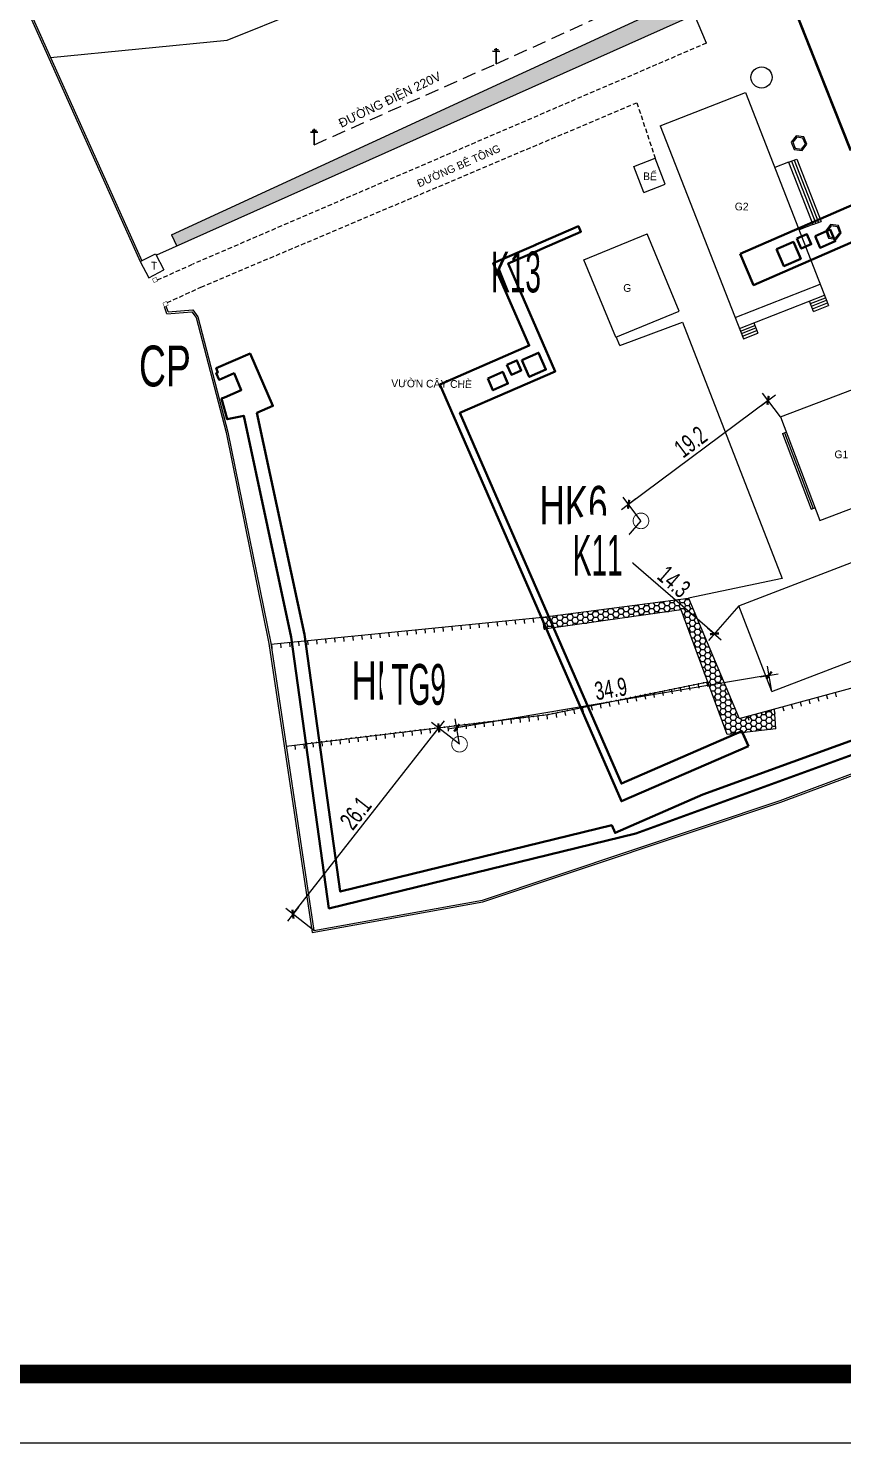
# Model space of a CAD drawing. Header units: inches. Extents: x 496359 to 501064, y 2374078 to 2377203.
# Drawn here: x 496527.9 to 496617.7, y 2376075 to 2376231.1 of the extents above; entities that cross this region are included whole.
import ezdxf
from ezdxf.enums import TextEntityAlignment as Align

# ---------------------------------------------------------------- set-up
doc = ezdxf.new("R2010")
doc.units = ezdxf.units.IN
doc.header["$MEASUREMENT"] = 0
doc.linetypes.add('DASHED', pattern=[0.75, 0.5, -0.25])
for name, color, linetype in [('cd', 7, 'Continuous'), ('chu', 6, 'Continuous'), ('MANH', 147, 'Continuous'), ('NOI', 2, 'Continuous'), ('tl', 8, 'Continuous')]:
    doc.layers.add(name, color=color, linetype=linetype)
for name, color, linetype, lineweight in [('EG Text2', 7, 'Continuous', 18), ('ISO', 252, 'Continuous', 20), ('khung ten QH', 7, 'Continuous', 20), ('Khungbo', 32, 'Continuous', 25), ('LC Dim', 8, 'Continuous', 18), ('LC Net dam 1', 30, 'Continuous', 30), ('LC Net manh', 239, 'Continuous', 5)]:
    doc.layers.add(name, color=color, linetype=linetype, lineweight=lineweight)
doc.styles.add('dien giai', font='', dxfattribs={"width": 0.8})
doc.styles.add('EG Hai', font='')
doc.styles.add('style1', font='')
doc.styles.get('dien giai').set_extended_font_data('.VnArial NarrowH')
doc.styles.get('EG Hai').set_extended_font_data('.VnArial NarrowH')
doc.styles.get('style1').set_extended_font_data('.VnAvantH')
doc.dimstyles.new('DIM300', dxfattribs={"dimscale": 0.5, "dimtxt": 2, "dimasz": 0.006999999999999999, "dimexe": 1, "dimexo": 0, "dimgap": 0.4, "dimtad": 1, "dimtoh": 1, "dimdec": 1, "dimzin": 1, "dimdsep": 46, "dimtxsty": 'dien giai', "dimblk": 'rowdim', "dimcen": 2.5, "dimclrd": 256, "dimclre": 256, "dimclrt": 2, "dimazin": 0, "dimtfac": 1, "dimtdec": 1, "dimtix": 1, "dimtmove": 2, "dimatfit": 0, "dimldrblk": 'dot leader', "dimfxl": 2, "dimtolj": 1, "dimtzin": 0, "dimlwd": -1, "dimlwe": -1, "dimarcsym": 1})

# ---------------------------------------------------------------- blocks, each defined once
blk = doc.blocks.new('cdien')
at = {"layer": 'cd', "extrusion": (-0.0005186573852502598, 0.0007689855314360053, 0.999999569827792)}
for p, q in [((-0.459985754583613, 3.144412337993913, -0.002933418654703424), (0.4886843127005704, 3.1446703799744, -0.002441582137115539)), ((0, 0), (-0.001049704209435731, 3.504816721539669, -0.002972533856058668)), ((-0.7965127634761302, 2.784041248790004, -0.002830840675530411), (0.764202508418748, 2.784465769470103, -0.00202169027567578))]:
    blk.add_line(p, q, dxfattribs=at)
blk = doc.blocks.new('1')
at = {"layer": 'tl', "color": 250, "lineweight": 0}
blk.add_line((0, -0.5), (0, 0), dxfattribs=at)
blk = doc.blocks.new('Nền HT mới')
at = {"layer": 'MANH', "lineweight": 0}
h = blk.add_hatch(dxfattribs=at)
h.set_pattern_fill('HONEY', color=8, scale=3, style=0)
h.set_pattern_definition([(0, (-183.2688834090322, -73.77102629426736), (0.5625, 0.324759525), [0.375, -0.75]), (120, (-183.2688834090322, -73.77102629426736), (-0.5624999987709673, 0.3247595271287468), [0.3749999999999998, -0.7499999999999996]), (59.99999999999999, (-183.2688834090322, -73.77102629426736), (1.229032625671422e-09, 0.6495190521287468), [-0.75, 0.375])])
h.paths.add_polyline_path([(-126.8014791085689, -45.41615871997419), (-135.978383206525, -23.30960250139105), (-144.6687170735049, -6.078051250948192), (-146.0620194940084, -5.85821412043515), (-137.3655951983483, -23.55188105027992), (-128.1698414601806, -44.58520711218807), (-128.1757084494993, -46.84231667505446), (-183.8325359660621, -72.510612505077), (-183.2688834090322, -73.77102629426736), (-126.1623317418807, -48.23317980026695)])
h = blk.add_hatch(dxfattribs=at)
h.set_pattern_fill('HONEY', color=8, scale=3, style=0)
h.set_pattern_definition([(0, (-122.5355175390678, -127.635057509), (0.5625, 0.324759525), [0.375, -0.75]), (120, (-122.5355175390678, -127.635057509), (-0.5624999987709673, 0.3247595271287468), [0.3749999999999998, -0.7499999999999996]), (59.99999999999999, (-122.5355175390678, -127.635057509), (1.229032625671422e-09, 0.6495190521287468), [-0.75, 0.375])])
h.paths.add_polyline_path([(-126.7996228174261, -112.603293866905), (-142.6302722208156, -114.6640018737489), (-142.8762160865545, -114.6885002884628), (-142.7436192438427, -116.019663133713), (-127.6363734847937, -113.9076992194714), (-122.5355175391842, -127.635057509), (-117.1743738128525, -127.0325726983683), (-117.34463536151, -124.8329575029748), (-121.2301135669068, -125.8916099272283)])
at = {"layer": 'MANH', "color": 1, "linetype": 'DASHED', "lineweight": 0, "ltscale": 3, "elevation": -28.37660884582989}
blk.add_lwpolyline([(-168.1140522845044, -62.56482511764261), (-148.041446332466, -53.6538078752892), (-128.1698414602388, -44.58520711218807), (-95.89018896611651, -30.64681443065274), (-58.74318896611931, -13.92981443047393), (-28.81618896609416, -1.114814430529805), (3.666811033913291, 13.63718556933236), (31.20181103388768, 25.31418556947392), (62.44381103391515, 39.10918556939941), (92.05397378362704, 52.59126531560105), (119.8372661278163, 64.47791280405727)], dxfattribs=at)
at = {"layer": 'MANH', "lineweight": 0, "elevation": -28.37660884582989}
for points in [[(-197.1686222703966, -52.95811667904127), (-177.6971660765657, -51.018320926054), (-169.660283235421, -47.79484218457583), (-163.600536454639, -35.45231807656455), (-160.1720769946069, -21.95807521702591), (-156.1188156967355, -7.732749566956045), (-153.4626691538097, 1.801060298403172), (-150.8018569074293, 2.473085735869972)], [(-144.6687170734467, -6.078051251413854), (-135.9783832085041, -23.30960249673444), (-126.8014791088599, -45.41615872043985), (-126.1623317418807, -48.23317980026695), (-185.5049444736751, -74.77098483737427)], [(-183.8325359658875, -72.510612505077), (-128.1757084496157, -46.84231667505446), (-128.1698414602388, -44.58520711218807), (-137.3655951973587, -23.55188105074558), (-146.062019494183, -5.85821412043515)], [(-124.8331668003766, -51.35643412178251), (-126.1623317418807, -48.23317980026695)], [(-129.9283686877998, -60.48801764944437), (-120.533871719842, -56.8194713821249)], [(-120.533871719842, -56.8194713821249), (-111.3605544459379, -80.31071151938158)], [(-129.9283686877998, -60.48801764944437), (-120.7550514138957, -83.97925778670106)], [(-132.8518389320188, -64.96299493783954), (-130.4949941569312, -64.04930587397757)], [(-131.7433177030716, -67.82240583613384), (-132.8518389320188, -64.96299493783954)], [(-129.386472927984, -66.90871677227187), (-130.4949941569312, -64.04930587397757)], [(-115.7837867938752, -64.49488428426775), (-117.3047026672821, -65.0888011558527)], [(-115.7837867938169, -64.49488428426775), (-113.0962551540533, -71.37717661546412)], [(-115.7801835295932, -64.50411160575095), (-114.8631444259618, -64.14600830437485)], [(-115.4593024848682, -64.37880772171411), (-112.7717708451046, -71.26110005291048)], [(-115.1612234553859, -64.26240801304448), (-112.4736918156223, -71.14470034424085)], [(-114.8631444259618, -64.14600830437485), (-112.1756127861981, -71.02830063557121)], [(-131.7433177030716, -67.82240583613384), (-129.3864729279258, -66.90871677227187)], [(-113.0962551540533, -71.37717661546412), (-114.6171710275185, -71.97109348704907)], [(-113.0962551540533, -71.37717661546412), (-112.1682374074544, -71.02830063557121)], [(-183.8325359658875, -72.510612505077), (-183.2688834090322, -73.77102629426736)], [(-138.3479597652868, -75.25854624859858), (-131.3631269864809, -72.38995756214354)], [(-127.8531435170398, -80.93654624052215), (-131.3631269864809, -72.38995756214354)], [(-187.28301902371, -75.47140723006669), (-185.6002635803843, -74.58917476801071)], [(-185.6002635803261, -74.58917476801071), (-184.6728118096898, -76.35818076372016)], [(-187.2830190237682, -75.47140723006669), (-186.355567253132, -77.24041322577614)], [(-186.3555672530738, -77.24041322577614), (-184.6728118097481, -76.35818076372016)], [(-134.8379762958457, -83.80513492697719), (-138.3479597652868, -75.25854624859858)], [(-121.6749494311471, -81.62163036880884), (-112.2804524631892, -77.95308410148937)], [(-121.1983139662143, -82.84414093108717), (-111.8038169982565, -79.1755946637677)], [(-113.3587961464609, -80.1048754668409), (-111.6946922712914, -79.45504375366363)], [(-134.8379762958457, -83.80513492697719), (-127.8531435170398, -80.93654624052215)], [(-113.0246583210492, -80.96054323255885), (-113.4679208733678, -79.82542637694496)], [(-113.249671419554, -80.38432455673683), (-111.5855675443263, -79.73449284355956)], [(-113.1405466925889, -80.66377364663276), (-111.4764428173612, -80.0139419334555)], [(-113.0246583210492, -80.96054323255885), (-111.3605544459379, -80.31071151938158)], [(-134.389843879263, -84.73594228509683), (-127.4753107681709, -82.15816245373207), (-116.4818190520118, -110.4170709942082), (-126.7996228177171, -112.6032938673707)], [(-121.0891892392492, -83.1235900209831), (-119.5003865288991, -82.50316337408367)], [(-119.609511255806, -82.22371428418774), (-119.1662487034873, -83.35883113980162)], [(-134.389843879263, -84.73594228509683), (-134.7816207195237, -83.7819903544696)], [(-120.9800645122841, -83.40303911087904), (-119.3912618019922, -82.7826124639796)], [(-120.870939785319, -83.68248820077497), (-119.2821370750271, -83.06206155387554)], [(-120.7550514138957, -83.97925778670106), (-119.1662487034873, -83.35883113980162)], [(-116.6720962462086, -92.59781628899145), (-107.6695459035645, -89.18403593176845)], [(-116.6720962462086, -92.59781628899145), (-112.3350161865774, -104.0352192526298)], [(-116.4402428795538, -94.4468166735569), (-116.0299501139625, -94.2912330520885)], [(-116.4402428794956, -94.4468166735569), (-113.2755372940401, -102.7925268160725)], [(-116.2350964967582, -94.36902486258987), (-113.0703909112444, -102.7147350051055)], [(-112.3350161865774, -104.0352192526298), (-103.3324658439915, -100.6214388954068)], [(-113.2755372940401, -102.7925268160725), (-112.8652445284488, -102.6369431946041)], [(-121.2637577800151, -113.4311605748335), (-101.1986145630317, -105.7291467679279)], [(-142.8762160867291, -114.6885002889285), (-142.6302722204664, -114.6640018737489), (-126.7996228177171, -112.6032938673707)], [(-126.7996228177171, -112.6032938673707), (-121.2301135670814, -125.8916099272283)], [(-117.6238981680899, -122.9136551837983), (-121.2637577800151, -113.4311605748335)], [(-172.8846538167518, -117.6776342774356), (-142.9353361117492, -114.6943892217787)], [(-117.6238981680899, -122.9136551837983), (-97.5587549511065, -115.2116413768927)], [(-121.2301135670814, -125.8916099272283), (-93.21419857674755, -118.2582853399763), (-89.59746438642742, -124.7920746543059)], [(-171.2019248346287, -128.9177178438367), (-142.3141891618679, -125.4499264285514), (-124.6908331861441, -121.8346996023865)], [(-117.1743738129107, -127.032572698834), (-117.3446353615682, -124.8329575029748)]]:
    blk.add_lwpolyline(points, dxfattribs=at)
for points in [[(-109.02987678919, -63.16351038223002), (-98.88674221216479, -59.15190435020122), (-107.4561889661081, -37.27081443048883), (-117.5641488403153, -41.6276030047411)], [(-108.9456510954724, -62.96889369800556), (-99.08093041838856, -59.06740026227999), (-107.5392849677546, -37.4699714221606), (-117.3710535697128, -41.70771451206747)], [(-114.0779043882458, -61.71207568706814), (-114.9376833040687, -61.59032103750724), (-115.4730153812516, -62.27403409598264), (-115.1485685426114, -63.07950180308762), (-114.2887896269049, -63.2012564517172), (-113.753457549722, -62.51754339370746)], [(-114.1846833162081, -61.84845112642142), (-114.8729681728828, -61.75098202150184), (-115.3015213220451, -62.29831964062396), (-115.0417896147073, -62.94312636326868), (-114.353504758149, -63.0405954677226), (-113.9249516088703, -62.49325784906614)], [(-110.2832906563954, -71.49691068060565), (-111.1430695722183, -71.37515603104475), (-111.6784016494012, -72.05886908952016), (-111.353954810761, -72.86433679662514), (-110.4941758950545, -72.98609144525471), (-109.9588438178716, -72.30237838724497)], [(-110.3900695843577, -71.63328611995894), (-111.0783544410324, -71.53581701503936), (-111.5069075901947, -72.08315463416147), (-111.2471758828569, -72.72796135680619), (-110.5588910262986, -72.82543046126011), (-110.1303378770199, -72.27809284260366)]]:
    blk.add_lwpolyline(points, close=True, dxfattribs=at)
at = {"layer": 'MANH', "color": 4, "lineweight": 0, "elevation": -28.37660884582989}
for points in [[(-203.0619379446098, -40.49283241625744), (-201.1524527782412, -44.73876078991088), (-200.2750157572982, -46.50093587633091), (-187.2830190237682, -75.47140723006669)], [(-202.8795346365614, -40.41080173157025), (-200.971664316482, -44.65313933562356), (-200.0941317218776, -46.41550636483225), (-187.1058868718055, -75.37854065518695)], [(-184.3552795388341, -81.22085503401104), (-181.5838490686683, -81.01036289526019), (-181.135463890033, -81.65060133725274), (-177.8122181418539, -94.31613663775715), (-173.0979401735776, -117.6037735562386), (-168.3231807131624, -149.4976173756259), (-149.5009867174622, -146.1183384149881), (-116.6266446487816, -135.1269188840488), (-89.53004606934974, -124.9803913808973), (-85.82406533415906, -123.7139751907052), (-79.08021094649575, -123.7475096029775), (-73.1358338813252, -123.9274638230527), (-70.52698066207358, -124.0660035866858), (-61.97065355628274, -128.519586585051), (-53.95438424945587, -128.9810054484369), (-45.02497594285069, -136.7573371190192), (-38.2333128129203, -144.3931360147508)], [(-184.2144667333878, -81.00958417873699), (-181.4853877400119, -80.80230866471175), (-180.951100827132, -81.56520413240287), (-177.6173229455553, -94.27087944099549), (-172.9009016703885, -117.5691038873592), (-168.1558692096105, -149.2643809947731), (-149.5506276380574, -145.9240530077914), (-116.6934428963532, -134.9383699675636), (-89.59746438642742, -124.7920746543059), (-85.85681054094584, -123.5138098896095), (-79.07668721500795, -123.5475246520327), (-73.1275039860584, -123.7276243693741), (-70.47308964462263, -123.8685835977631), (-61.9163501161338, -128.322381262722), (-53.8746123295814, -128.7852660990866), (-44.88401124317443, -136.614888574517), (-38.0980299247849, -144.244299465845)], [(-184.3552795388341, -81.22085503401104), (-184.6076229478304, -80.4573687627526)], [(-184.2144667333878, -81.00958417873699), (-184.4258100462566, -80.37014715704936)]]:
    blk.add_lwpolyline(points, dxfattribs=at)
at = {"layer": 'MANH', "color": 3, "linetype": 'DASHED', "lineweight": 0, "elevation": -28.37660884582989}
for points in [[(-124.8331668003766, -51.35643412178251), (-181.4957580381842, -75.74876273615155)], [(-180.586127679383, -78.28560360805932), (-132.5138363974356, -57.9277423280837)], [(-132.5138363974356, -57.9277423280837), (-130.4949941569312, -64.04930587397757)]]:
    blk.add_lwpolyline(points, dxfattribs=at)
at = {"layer": 'MANH', "linetype": 'DASHED', "lineweight": 0, "elevation": -28.37660884582989}
for points in [[(-185.4043007407408, -77.48901859350372), (-181.4957580381842, -75.74876273615155)], [(-184.3308394703736, -79.9939445420714), (-180.586127679383, -78.28560360805932)]]:
    blk.add_lwpolyline(points, dxfattribs=at)
at = {"layer": 'MANH', "color": 4, "lineweight": 0, "const_width": 0.05, "elevation": -28.37660884582989}
for points in [[(-185.7574588979433, -77.79324026318136), (-185.3517312331196, -77.59859940927345), (-185.5463720870275, -77.19287174433339), (-185.9520997518512, -77.3875125982413)], [(-184.6076229478304, -80.4573687627526), (-184.2018952830067, -80.26272790884468), (-184.3965361369146, -79.85700024390462), (-184.8022638017383, -80.05164109781254)]]:
    blk.add_lwpolyline(points, close=True, dxfattribs=at)
at = {"layer": 'MANH', "color": 8, "lineweight": 0, "elevation": -28.37660884582989}
blk.add_lwpolyline([(-117.1743738129107, -127.032572698834), (-122.5355175391842, -127.635057509), (-127.6363734847937, -113.9076992190057), (-142.7436192438427, -116.019663133713), (-142.8762160867291, -114.6885002889285)], dxfattribs=at)
at = {"layer": 'MANH', "lineweight": 0}
blk.add_circle((-118.7556091182005, -55.14397067209575, 0.3433911541701136), 1.166492391820125, dxfattribs=at)
for p in [(-131.5885944209249, -123.2496952191541, -1.000608845829888), (-131.052714180546, -123.1397656105073, -1.000608845829888), (-130.5168339401089, -123.0298360023262, -1.000608845829888), (-129.98095369973, -122.9199063941451, -1.000608845829888), (-129.4450734593511, -122.8099767854983, -1.000608845829888), (-128.909193218914, -122.7000471773172, -1.000608845829888), (-128.3733129785351, -122.5901175686704, -1.000608845829888), (-127.8374327381562, -122.4801879604893, -1.000608845829888), (-127.3015524977191, -122.3702583518425, -1.000608845829888), (-126.7656722573402, -122.2603287436614, -1.000608845829888), (-126.2297920169613, -122.1503991354803, -1.000608845829888), (-125.6939117765824, -122.0404695268335, -1.000608845829888), (-125.1580315361452, -121.9305399186524, -1.000608845829888), (-139.0909177864623, -124.7887097364837, -1.000608845829888), (-138.5550375460834, -124.6787801278369, -1.000608845829888), (-138.0191573057045, -124.5688505196558, -1.000608845829888), (-137.4832770652674, -124.458920911009, -1.000608845829888), (-136.9473968248885, -124.3489913028279, -1.000608845829888), (-136.4115165845096, -124.2390616946468, -1.000608845829888), (-135.8756363440725, -124.129132086, -1.000608845829888), (-135.3397561036936, -124.0192024778189, -1.000608845829888), (-134.8038758633147, -123.9092728691721, -1.000608845829888), (-134.2679956228776, -123.799343260991, -1.000608845829888), (-133.7321153824987, -123.6894136523442, -1.000608845829888), (-133.1962351421198, -123.5794840441631, -1.000608845829888), (-132.6603549017409, -123.469554435982, -1.000608845829888), (-132.1244746613038, -123.3596248273352, -1.000608845829888), (-149.9100507279463, -126.3617619504766, -1.000608845829888), (-149.3669107464329, -126.2965614032546, -1.000608845829888), (-148.8237707649196, -126.2313608564982, -1.000608845829888), (-148.2806307834062, -126.1661603097418, -1.000608845829888), (-147.7374908018928, -126.1009597625198, -1.000608845829888), (-147.1943508203794, -126.0357592157634, -1.000608845829888), (-146.6512108388661, -125.970558669007, -1.000608845829888), (-146.1080708573527, -125.905358121785, -1.000608845829888), (-145.5649308757811, -125.8401575750286, -1.000608845829888), (-145.0217908942677, -125.7749570282722, -1.000608845829888), (-144.4786509127543, -125.7097564810501, -1.000608845829888), (-143.935510931241, -125.6445559342937, -1.000608845829888), (-143.3923709497276, -125.5793553870717, -1.000608845829888), (-142.8492309682142, -125.5141548403153, -1.000608845829888), (-142.3061992288522, -125.4482873865018, -1.000608845829888), (-141.7703189884733, -125.3383577783206, -1.000608845829888), (-141.2344387480944, -125.2284281696739, -1.000608845829888), (-140.6985585076573, -125.1184985614927, -1.000608845829888), (-140.1626782672784, -125.008568952846, -1.000608845829888), (-139.6267980268995, -124.8986393446648, -1.000608845829888), (-162.945410284442, -127.9265750768209, -1.000608845829888), (-162.4022703029286, -127.8613745295988, -1.000608845829888), (-161.8591303214153, -127.7961739828424, -1.000608845829888), (-161.3159903399019, -127.7309734360861, -1.000608845829888), (-160.7728503583885, -127.665772888864, -1.000608845829888), (-160.2297103768751, -127.6005723421076, -1.000608845829888), (-159.6865703953617, -127.5353717948856, -1.000608845829888), (-159.1434304138484, -127.4701712481292, -1.000608845829888), (-158.6002904322768, -127.4049707013728, -1.000608845829888), (-158.0571504507634, -127.3397701541508, -1.000608845829888), (-157.51401046925, -127.2745696073944, -1.000608845829888), (-156.9708704877366, -127.209369060638, -1.000608845829888), (-156.4277305062233, -127.1441685134159, -1.000608845829888), (-155.8845905247099, -127.0789679666595, -1.000608845829888), (-155.3414505431965, -127.0137674194375, -1.000608845829888), (-154.7983105616831, -126.9485668726811, -1.000608845829888), (-154.2551705801116, -126.8833663259247, -1.000608845829888), (-153.7120305985982, -126.8181657787027, -1.000608845829888), (-153.1688906170848, -126.7529652319463, -1.000608845829888), (-152.6257506355714, -126.6877646851899, -1.000608845829888), (-152.082610654058, -126.6225641379679, -1.000608845829888), (-151.5394706725447, -126.5573635912115, -1.000608845829888), (-150.9963306910313, -126.4921630444551, -1.000608845829888), (-150.4531907095179, -126.426962497233, -1.000608845829888), (-168.9199500812056, -128.6437810930038, -1.000608845829888), (-168.3768100996922, -128.5785805457817, -1.000608845829888), (-167.8336701181788, -128.5133799990253, -1.000608845829888), (-167.2905301366072, -128.448179452269, -1.000608845829888), (-166.7473901550939, -128.3829789050469, -1.000608845829888), (-166.2042501735805, -128.3177783582905, -1.000608845829888), (-165.6611101920671, -128.2525778110685, -1.000608845829888), (-165.1179702105537, -128.1873772643121, -1.000608845829888), (-164.5748302290403, -128.1221767175557, -1.000608845829888), (-164.031690247527, -128.0569761703337, -1.000608845829888), (-163.4885502660136, -127.9917756235773, -1.000608845829888)]:
    blk.add_point(p, dxfattribs=at)
at = {"layer": 'cd', "lineweight": 0, "xscale": 0.5, "yscale": 0.5, "zscale": 0.5, "rotation": 359.2672157837458}
for p in [(-148.041446332466, -53.6538078752892, -0.5256088458298898), (-168.1140522845044, -62.56482511764261, -1.010608845829889)]:
    blk.add_blockref('cdien', p, dxfattribs=at)
at = {"layer": 'NOI', "lineweight": 0}
for p, rotation in [((-150.8959405994929, -115.4873433122957, -28.37660884582989), 5.688455894572807), ((-149.9008650385613, -115.3882240509229, -28.37660884582989), 5.688455894572807), ((-148.9057894775715, -115.28910478955, -28.37660884582989), 5.688455894572807), ((-147.9107139165817, -115.1899855281772, -28.37660884582989), 5.688455894572807), ((-146.9156383556501, -115.0908662668044, -28.37660884582989), 5.688455894572807), ((-145.9205627946603, -114.9917470058972, -28.37660884582989), 5.688455894572807), ((-144.9254872336705, -114.8926277445244, -28.37660884582989), 5.688455894572807), ((-143.930411672739, -114.7935084831515, -28.37660884582989), 5.688455894572807), ((-165.8220740140487, -116.9741322314912, -28.37660884582989), 5.688455894572807), ((-164.8269984531171, -116.8750129701184, -28.37660884582989), 5.688455894572807), ((-163.8319228921273, -116.7758937092112, -28.37660884582989), 5.688455894572807), ((-162.8368473311375, -116.6767744478384, -28.37660884582989), 5.688455894572807), ((-161.8417717702059, -116.5776551864656, -28.37660884582989), 5.688455894572807), ((-160.8466962092161, -116.4785359250927, -28.37660884582989), 5.688455894572807), ((-159.8516206482263, -116.3794166637199, -28.37660884582989), 5.688455894572807), ((-158.8565450872948, -116.2802974023471, -28.37660884582989), 5.688455894572807), ((-157.861469526305, -116.1811781414399, -28.37660884582989), 5.688455894572807), ((-156.8663939653152, -116.0820588800671, -28.37660884582989), 5.688455894572807), ((-155.8713184043836, -115.9829396186942, -28.37660884582989), 5.688455894572807), ((-154.8762428433938, -115.8838203573214, -28.37660884582989), 5.688455894572807), ((-153.881167282404, -115.7847010959485, -28.37660884582989), 5.688455894572807), ((-152.8860917214724, -115.6855818345757, -28.37660884582989), 5.688455894572807), ((-151.8910161604826, -115.5864625736685, -28.37660884582989), 5.688455894572807), ((-172.7876029408608, -117.6679670606354, -28.37660884582989), 5.688455894572807), ((-171.792527379871, -117.5688477992626, -28.37660884582989), 5.688455894572807), ((-170.7974518189394, -117.4697285378898, -28.37660884582989), 5.688455894572807), ((-169.8023762579496, -117.3706092769826, -28.37660884582989), 5.688455894572807), ((-168.8073006969598, -117.2714900156097, -28.37660884582989), 5.688455894572807), ((-167.8122251360282, -117.1723707542369, -28.37660884582989), 5.688455894572807), ((-166.8171495750385, -117.0732514928641, -28.37660884582989), 5.688455894572807), ((-131.6317748464016, -123.2585531818295, -1.000608845829888), 11.5927352557483), ((-130.6521741092974, -123.0575994663486, -1.000608845829888), 11.5927352557483), ((-129.672573372135, -122.8566457508678, -1.000608845829888), 11.5927352557483), ((-128.6929726350309, -122.6556920353869, -1.000608845829888), 11.5927352557483), ((-127.7133718978685, -122.454738319906, -1.000608845829888), 11.5927352557483), ((-126.7337711607061, -122.2537846039595, -1.000608845829888), 11.5927352557483), ((-125.7541704236019, -122.0528308884786, -1.000608845829888), 11.5927352557483), ((-124.7745696864395, -121.8518771729978, -1.000608845829888), 11.5927352557483), ((-111.5818305212842, -123.262801400906, -28.37660884582989), 15.24107065877397), ((-110.6170022166871, -122.9999205484601, -28.37660884582989), 15.24107065877397), ((-138.488980006422, -124.6652291906612, -1.000608845829888), 11.5927352557483), ((-137.5093792692596, -124.4642754751803, -1.000608845829888), 11.5927352557483), ((-136.5297785320972, -124.2633217596995, -1.000608845829888), 11.5927352557483), ((-135.550177794993, -124.0623680442186, -1.000608845829888), 11.5927352557483), ((-134.5705770578306, -123.8614143287377, -1.000608845829888), 11.5927352557483), ((-133.5909763207264, -123.6604606127912, -1.000608845829888), 11.5927352557483), ((-132.611375583564, -123.4595068973103, -1.000608845829888), 11.5927352557483), ((-117.3708003487509, -124.8400865165131, -28.37660884582989), 15.24107065877397), ((-116.4059720441537, -124.5772056640672, -28.37660884582989), 15.24107065877397), ((-115.4411437396147, -124.3143248116212, -28.37660884582989), 15.24107065877397), ((-114.4763154350176, -124.0514439587096, -28.37660884582989), 15.24107065877397), ((-113.5114871304204, -123.7885631062636, -28.37660884582989), 15.24107065877397), ((-112.5466588258232, -123.525682253352, -28.37660884582989), 15.24107065877397), ((-150.3516190958862, -126.4147694623643, -1.000608845829888), 6.845243130018819), ((-149.3587473940524, -126.2955814442212, -1.000608845829888), 6.845243130018819), ((-148.3658756921604, -126.176393426078, -1.000608845829888), 6.845243130018819), ((-147.3730039903267, -126.0572054079348, -1.000608845829888), 6.845243130018819), ((-146.3801322884929, -125.9380173897916, -1.000608845829888), 6.845243130018819), ((-145.3872605866591, -125.8188293716485, -1.000608845829888), 6.845243130018819), ((-144.3943888848253, -125.6996413535053, -1.000608845829888), 6.845243130018819), ((-143.4015171829333, -125.5804533353621, -1.000608845829888), 6.845243130018819), ((-142.4086454810995, -125.4612653172189, -1.000608845829888), 6.845243130018819), ((-141.427782217851, -125.2680903375694, -1.000608845829888), 11.5927352557483), ((-140.4481814806886, -125.0671366220886, -1.000608845829888), 11.5927352557483), ((-139.4685807435262, -124.8661829061421, -1.000608845829888), 11.5927352557483), ((-120.2652852624842, -125.6287290747823, -28.37660884582989), 15.24107065877397), ((-119.3004569579452, -125.3658482218707, -28.37660884582989), 15.24107065877397), ((-118.3356286533481, -125.1029673694247, -28.37660884582989), 15.24107065877397), ((-163.2589512198419, -127.9642136986913, -1.000608845829888), 6.845243130018819), ((-162.2660795180082, -127.8450256805481, -1.000608845829888), 6.845243130018819), ((-161.2732078161744, -127.725837662405, -1.000608845829888), 6.845243130018819), ((-160.2803361143406, -127.6066496437961, -1.000608845829888), 6.845243130018819), ((-159.2874644125068, -127.4874616256529, -1.000608845829888), 6.845243130018819), ((-158.2945927106148, -127.3682736075098, -1.000608845829888), 6.845243130018819), ((-157.301721008781, -127.2490855893666, -1.000608845829888), 6.845243130018819), ((-156.3088493069472, -127.1298975712234, -1.000608845829888), 6.845243130018819), ((-155.3159776051134, -127.0107095530802, -1.000608845829888), 6.845243130018819), ((-154.3231059032796, -126.8915215349371, -1.000608845829888), 6.845243130018819), ((-153.3302342013876, -126.7723335167939, -1.000608845829888), 6.845243130018819), ((-152.3373624995538, -126.6531454986507, -1.000608845829888), 6.845243130018819), ((-151.34449079772, -126.5339574805075, -1.000608845829888), 6.845243130018819), ((-170.2090531327949, -128.7985298256935, -1.000608845829888), 6.845243130018819), ((-169.2161814309611, -128.6793418075504, -1.000608845829888), 6.845243130018819), ((-168.2233097290691, -128.5601537894072, -1.000608845829888), 6.845243130018819), ((-167.2304380272353, -128.440965771264, -1.000608845829888), 6.845243130018819), ((-166.2375663254015, -128.3217777531208, -1.000608845829888), 6.845243130018819), ((-165.2446946235677, -128.2025897349777, -1.000608845829888), 6.845243130018819), ((-164.2518229217339, -128.0834017168345, -1.000608845829888), 6.845243130018819)]:
    blk.add_blockref('1', p, dxfattribs=dict(at, rotation=rotation))
at = {"layer": 'chu', "color": 6, "lineweight": 0, "style": 'style1'}
for s, height, rotation, p in [('§¦êNG §IÖN 220V', 1, 25.73745742663937, (-165.0997349652998, -60.71275791577864, -28.37660884582989)), ('§¦êNG B£ T¤NG', 0.85, 23.79318033755017, (-156.5190523184674, -67.28589062537867, -28.37660884582989)), ('BÓ', 0.85, 359.2672157837458, (-131.8251786034043, -66.47352762246373, -28.37660884582989)), ('G2', 0.85, 359.2672157837458, (-121.7137872779813, -69.8077823874155, -28.37660884582989)), ('T', 0.85, 359.2672157837458, (-186.1044472824387, -76.33401802187655, -28.37660884582989)), ('G', 0.85, 359.2672157837458, (-134.0157075985871, -78.79399224841836, -28.37660884582989)), ('V¦êN C¢Y CHÌ', 0.85, 359.2672157837458, (-159.6059779066081, -89.3065301487768, -28.37660884582989)), ('G1', 0.85, 359.2672157837458, (-110.7187127810275, -97.15298180892933, -28.37660884582989))]:
    blk.add_text(s, height=height, rotation=rotation, dxfattribs=at).set_placement(p)
blk = doc.blocks.new('rowdim')
blk.add_line((-200, 7.105427357601002e-15), (200, 7.105427357601002e-15))
at = {"const_width": 50}
blk.add_lwpolyline([(-70.71067811865474, -70.71067811865474), (70.71067811865476, 70.71067811865476)], dxfattribs=at)
blk = doc.blocks.new('*D404')
at = {"layer": 'Defpoints', "color": 0, "transparency": 16777216}
for p in [(496573.1559204586, 2376153.850577006), (496575.4454910897, 2376152.058365453), (496559.3595817656, 2376131.508433436)]:
    blk.add_point(p, dxfattribs=at)
at = {"layer": 'LC Dim', "transparency": 16777216}
for p, q in [((496575.4454910897, 2376152.058365453), (496572.3684778352, 2376154.466964964)), ((496557.073093074, 2376133.304582201), (496573.152838519, 2376153.846639792)), ((496559.3595817656, 2376131.508433436), (496556.282568511, 2376133.917032947))]:
    blk.add_line(p, q, dxfattribs=at)
at = {"layer": 'LC Dim', "transparency": 16777216, "xscale": 0.005, "yscale": 0.005, "zscale": 0.005}
for p, rotation in [((496573.1559204586, 2376153.850577006), 51.94715883234273), ((496557.0700111344, 2376133.300644988), 231.9471588323428)]:
    blk.add_blockref('rowdim', p, dxfattribs=dict(at, rotation=rotation))
at = {"layer": 'LC Dim', "color": 2, "transparency": 16777216, "insert": (496563.9938948817, 2376144.451588263), "char_height": 2, "attachment_point": 5, "rotation": 51.94715883234272, "style": 'dien giai'}
blk.add_mtext('\\A1;26.1', dxfattribs=at)
blk = doc.blocks.new('dot leader')
at = {"const_width": 50}
blk.add_lwpolyline([(-25, 0, 1), (25, 0, 1)], format="xyb", close=True, dxfattribs=at)
blk = doc.blocks.new('*D405')
at = {"layer": 'Defpoints', "color": 0, "transparency": 16777216}
for p in [(496609.8915528072, 2376157.859159247), (496575.1412896138, 2376153.864763542), (496575.4454910898, 2376152.058365454)]:
    blk.add_point(p, dxfattribs=at)
at = {"layer": 'LC Dim', "transparency": 16777216}
for p, q in [((496609.8915528072, 2376157.859159247), (496609.4212873637, 2376160.651672318)), ((496609.5824207562, 2376159.664727015), (496575.1462201888, 2376153.865593861)), ((496575.4454910898, 2376152.058365454), (496574.9752256464, 2376154.850878524))]:
    blk.add_line(p, q, dxfattribs=at)
at = {"layer": 'LC Dim', "transparency": 16777216, "xscale": 0.005, "yscale": 0.005, "zscale": 0.005}
for p, rotation in [((496609.5873513311, 2376159.665557335), 9.559048067881228), ((496575.1412896138, 2376153.864763542), 189.5590480678812)]:
    blk.add_blockref('rowdim', p, dxfattribs=dict(at, rotation=rotation))
at = {"layer": 'LC Dim', "color": 2, "transparency": 16777216, "insert": (496592.1282060566, 2376158.167246433), "char_height": 2, "attachment_point": 5, "rotation": 9.559048067881198, "style": 'dien giai'}
blk.add_mtext('\\A1;34.9', dxfattribs=at)
blk = doc.blocks.new('*D406')
at = {"layer": 'Defpoints', "color": 0, "transparency": 16777216}
for p in [(496595.4596172379, 2376176.698513964), (496592.7686088512, 2376173.594741269), (496606.2516931951, 2376167.341653856)]:
    blk.add_point(p, dxfattribs=at)
at = {"layer": 'LC Dim', "transparency": 16777216}
for p, q in [((496595.4596172379, 2376176.698513964), (496592.1135292932, 2376172.839181363)), ((496603.556907009, 2376164.241156559), (496592.7723866507, 2376173.591465871)), ((496606.2516931951, 2376167.341653856), (496602.9056052504, 2376163.482321255))]:
    blk.add_line(p, q, dxfattribs=at)
at = {"layer": 'LC Dim', "transparency": 16777216, "xscale": 0.005, "yscale": 0.005, "zscale": 0.005}
for p, rotation in [((496592.7686088512, 2376173.594741269), 139.0743172506892), ((496603.5606848084, 2376164.237881161), 319.0743172506892)]:
    blk.add_blockref('rowdim', p, dxfattribs=dict(at, rotation=rotation))
at = {"layer": 'LC Dim', "color": 2, "transparency": 16777216, "insert": (496599.0960573556, 2376169.990587525), "char_height": 2, "attachment_point": 5, "rotation": 319.0743172506892, "style": 'dien giai'}
blk.add_mtext('\\A1;14.3', dxfattribs=at)
blk = doc.blocks.new('*D407')
at = {"layer": 'Defpoints', "color": 0, "transparency": 16777216}
for p in [(496609.4792868722, 2376190.003472917), (496610.8433547289, 2376188.174998142), (496595.4596172381, 2376176.698513964)]:
    blk.add_point(p, dxfattribs=at)
at = {"layer": 'LC Dim', "transparency": 16777216}
for p, q in [((496594.099557036, 2376178.529978505), (496609.4752792177, 2376190.000483151)), ((496610.8433547289, 2376188.174998142), (496608.8813335482, 2376190.805003841)), ((496595.4596172381, 2376176.698513964), (496593.4975960575, 2376179.328519663))]:
    blk.add_line(p, q, dxfattribs=at)
for p, xscale, yscale, zscale, rotation in [((496609.4792868722, 2376190.003472917), 0.005, 0.005, 0.005, 36.72345547657914), ((496594.0955493815, 2376178.526988739), 0.004999999999999999, 0.004999999999999999, 0.004999999999999999, 216.7234554765791)]:
    blk.add_blockref('rowdim', p, dxfattribs=dict(at, xscale=xscale, yscale=yscale, zscale=zscale, rotation=rotation))
at = {"layer": 'LC Dim', "color": 2, "transparency": 16777216, "insert": (496600.9376391666, 2376185.404323275), "char_height": 2, "attachment_point": 5, "rotation": 36.72345547657914, "style": 'dien giai'}
blk.add_mtext('\\A1;19.2', dxfattribs=at)

msp = doc.modelspace()

# ---------------------------------------------------------------- linework, layer by layer
at = {"layer": 'khung ten QH'}
msp.add_lwpolyline([(496359.3350292362, 2377095.581127742), (496359.3350292362, 2376074.981127743), (497802.2522706139, 2376074.981127743), (497802.2522706139, 2377095.581127742)], close=True, dxfattribs=at)
at = {"layer": 'Khungbo', "color": 0, "lineweight": 50, "const_width": 2.065320215795364}
msp.add_lwpolyline([(496366.919749807, 2377087.996407172), (496366.919749807, 2376082.565848313), (497794.6675500431, 2376082.565848313), (497794.6675500432, 2377087.996407172)], close=True, dxfattribs=at)
at = {"layer": 'LC Net dam 1'}
msp.add_lwpolyline([(496606.3840721271, 2376206.15933908), (496620.4036370953, 2376212.261461506), (496640.4219924962, 2376166.26915152), (496626.402411042, 2376160.16706697), (496625.692138456, 2376161.798923149), (496638.996528705, 2376167.589717577), (496621.1891252525, 2376208.50235017), (496607.8847350037, 2376202.711555742), (496606.3840556411, 2376206.159376957)], dxfattribs=at)
for points in [[(496614.6602410153, 2376208.125419971), (496615.2229577723, 2376206.83257433), (496616.8825681341, 2376207.554927046), (496616.3198513772, 2376208.847772687)], [(496610.4163317877, 2376206.670862074), (496611.2224933828, 2376204.818700233), (496613.0746552231, 2376205.624861828), (496612.268493628, 2376207.477023669)], [(496612.6642824654, 2376207.845603641), (496613.1431903436, 2376206.745309479), (496614.2434845062, 2376207.224217357), (496613.7645766279, 2376208.324511519)], [(496582.3212591389, 2376194.442634963), (496583.1274207339, 2376192.590473123), (496584.9795825742, 2376193.396634718), (496584.1734209792, 2376195.248796558)], [(496578.5572461167, 2376192.411709446), (496579.1199628737, 2376191.118863806), (496580.7795732355, 2376191.841216522), (496580.2168564786, 2376193.134062163)], [(496580.6815037755, 2376193.925235361), (496581.1604116537, 2376192.824941198), (496582.2607058163, 2376193.303849076), (496581.781797938, 2376194.404143239)]]:
    msp.add_lwpolyline(points, close=True, dxfattribs=at)
at = {"layer": 'LC Net dam 1', "const_width": 0.1}
for points in [[(496594.5960183658, 2376176.698513964, 1), (496596.3232161104, 2376176.698513964, 1)], [(496574.5818922176, 2376152.058365454, 1), (496576.3090899622, 2376152.058365454, 1)]]:
    msp.add_lwpolyline(points, format="xyb", close=True, dxfattribs=at)
at = {"layer": 'LC Net dam 1', "ltscale": 7, "elevation": -268.3766088461464}
msp.add_lwpolyline([(496607.3048570972, 2376151.854772539), (496606.6383830562, 2376153.386001257)], dxfattribs=at)

# ---------------------------------------------------------------- block references
at = {"layer": 'LC Net manh'}
msp.add_blockref('Nền HT mới', (496727.5154509752, 2376280.772814431, 2.924608845829887), dxfattribs=at)

# ---------------------------------------------------------------- texts
at = {"layer": 'EG Text2', "style": 'EG Hai', "width": 0.8}
for s, p in [('hk6', (496588.0165934577, 2376178.442874832, 28.69076371861188)), ('hk47', (496568.3652315278, 2376159.0981655, 1.924000000000003))]:
    msp.add_text(s, height=4.224421042167349, rotation=1.85823553869546e-09, dxfattribs=at).set_placement(p, align=Align.MIDDLE_CENTER)

# ---------------------------------------------------------------- dimensions: what is measured, and where the dimension line sits
at = {"layer": 'LC Dim'}
for p1, p2, distance, picture, middle in [((496595.4596172381, 2376176.698513964, -25.452), (496610.843354729, 2376188.174998142, -25.452), 2.281227985235167, '*D407', (496600.9376391666, 2376185.404323275, -25.452)), ((496606.2516931952, 2376167.341653856, -25.452), (496595.4596172381, 2376176.698513964, -25.452), 4.107910792810817, '*D406', (496599.0960573556, 2376169.990587525, -25.452)), ((496609.8915528071, 2376157.859159247, -25.452), (496575.4454910899, 2376152.058365454, -25.452), -1.831833123076065, '*D405', (496592.1282060566, 2376158.167246433, -25.452)), ((496559.3595817656, 2376131.508433436, -25.452), (496575.4454910899, 2376152.058365454, -25.452), 2.907603123416855, '*D404', (496563.9938948817, 2376144.451588263, -25.452))]:
    dim = msp.add_aligned_dim(p1=p1, p2=p2, distance=distance, dimstyle='DIM300', override={"dimscale": 1, "dimasz": 0.005, "dimpost": ''}, dxfattribs=at)
    dim.commit()
    dim.dimension.update_dxf_attribs({"geometry": picture, "text_midpoint": middle})

# ---------------------------------------------------------------- next in the draw order: wipeouts: each hides what was drawn before it
at = {"ltscale": 500}
for points, z in [([(496579.31280769425, 2376202.066918107), (496578.9400623341, 2376202.507239498), (496578.73860303557, 2376202.8275266537), (496578.55194673454, 2376203.2228567894), (496578.41628874827, 2376203.644565616), (496578.3417648734, 2376204.0393520016), (496578.3152400077, 2376204.391363895), (496578.3317174522, 2376204.812671407), (496578.38041744335, 2376205.135917509), (496578.5067882402, 2376205.5958264903), (496578.60689074924, 2376205.8475394384), (496578.78560309985, 2376206.19418107), (496578.99798404356, 2376206.511452493), (496579.3019813717, 2376206.8617994897), (496579.6261961764, 2376207.1483465154), (496580.00305377285, 2376207.4022523724), (496580.3675720846, 2376207.5854144827), (496580.7156760658, 2376207.712774391), (496581.03109572636, 2376207.792658553), (496581.43615324545, 2376207.849610672), (496581.78240286204, 2376207.859385885), (496582.11273289827, 2376207.835647534), (496582.54440602433, 2376207.7546797576), (496582.8737678462, 2376207.652395797), (496583.1800237616, 2376207.5225274963), (496583.65049926855, 2376207.2464405466), (496583.8586310431, 2376207.088294507), (496584.09686214325, 2376206.872625198), (496584.2998444031, 2376206.651840607), (496584.5114090349, 2376206.3720441293), (496584.7083301278, 2376206.042830791), (496584.83591947204, 2376205.7704667733), (496584.9383908165, 2376205.489386433), (496585.03088131634, 2376205.1277329936), (496585.0785871881, 2376204.8063621526), (496585.0929260087, 2376204.3419592394), (496585.04725760286, 2376203.900818574), (496584.96925150516, 2376203.5537579022), (496584.87711106375, 2376203.2730424497), (496584.7187016105, 2376202.9166766237), (496584.54291542317, 2376202.6148334923), (496584.3782120907, 2376202.384453695), (496584.1076878519, 2376202.0777444267), (496583.8975939019, 2376201.8837893405), (496583.5708847148, 2376201.6389847146), (496583.34741984034, 2376201.5037286053), (496583.14685748937, 2376201.4012105), (496582.90404227126, 2376201.2984314854), (496582.62540589325, 2376201.2066372815), (496582.3587445586, 2376201.142926427), (496582.08079140045, 2376201.1001791195), (496581.79997855425, 2376201.0806058315), (496581.5693267134, 2376201.081979607), (496581.223010414, 2376201.1136812493), (496580.9316646738, 2376201.1686043385), (496580.6073365355, 2376201.261813515), (496580.29188705666, 2376201.3877144293), (496579.9108675128, 2376201.5927628423), (496579.7347894576, 2376201.7103478345), (496579.49017205776, 2376201.9025226175)], -24.00000000003957), ([(496540.0329811461, 2376190.852405132), (496539.5670494459, 2376191.4028068706), (496539.31522532273, 2376191.803165815), (496539.0819049464, 2376192.2973284847), (496538.91233246354, 2376192.8244645176), (496538.81917762005, 2376193.317947499), (496538.7860215379, 2376193.757962366), (496538.8066183435, 2376194.2845967566), (496538.8674933324, 2376194.6886543836), (496539.0254568285, 2376195.263540611), (496539.1505849648, 2376195.5781817953), (496539.3739754031, 2376196.011483835), (496539.6394515827, 2376196.4080731138), (496540.01944824297, 2376196.84600686), (496540.4247167487, 2376197.204190642), (496540.8957887443, 2376197.5215729633), (496541.351436634, 2376197.7505256007), (496541.78656661056, 2376197.909725486), (496542.18084118626, 2376198.0095806886), (496542.6871630851, 2376198.080770837), (496543.1199751058, 2376198.0929898536), (496543.53288765106, 2376198.063316915), (496544.07247905864, 2376197.962107194), (496544.484181336, 2376197.834252244), (496544.86700123025, 2376197.6719168685), (496545.4550956139, 2376197.326808181), (496545.71526033216, 2376197.129125631), (496546.0130492074, 2376196.8595389957), (496546.2667770322, 2376196.5835582567), (496546.53123282193, 2376196.233812659), (496546.777384188, 2376195.8222959857), (496546.93687086826, 2376195.481840965), (496547.0649600488, 2376195.130490538), (496547.1805731737, 2376194.67842374), (496547.2402055134, 2376194.2767101885), (496547.2581290391, 2376193.696206547), (496547.20104353176, 2376193.144780715), (496547.10353590973, 2376192.7109548757), (496546.988360358, 2376192.36006056), (496546.7903485414, 2376191.9146032776), (496546.5706158073, 2376191.537299363), (496546.3647366417, 2376191.2493246165), (496546.02658134315, 2376190.8659380316), (496545.76396390557, 2376190.623494173), (496545.3555774217, 2376190.317488391), (496545.07624632865, 2376190.148418254), (496544.82554338995, 2376190.0202706223), (496544.52202436735, 2376189.8917968543), (496544.17372889485, 2376189.7770540994), (496543.84040222643, 2376189.697415532), (496543.49296077876, 2376189.6439813976), (496543.14194472105, 2376189.619514787), (496542.85362992, 2376189.6212320067), (496542.42073454574, 2376189.660859059), (496542.0565523705, 2376189.729512921), (496541.65114219766, 2376189.846024391), (496541.2568303491, 2376190.0034005344), (496540.7805559192, 2376190.259711051), (496540.5604583503, 2376190.406692291), (496540.25468660047, 2376190.6469107703)], -292.3766088461879), ([(496587.4252706616, 2376170.1661221725), (496586.95933896134, 2376170.7165239113), (496586.7075148382, 2376171.1168828555), (496586.4741944619, 2376171.6110455254), (496586.304621979, 2376172.1381815583), (496586.2114671355, 2376172.6316645397), (496586.1783110534, 2376173.071679407), (496586.198907859, 2376173.5983137973), (496586.2597828479, 2376174.0023714243), (496586.41774634394, 2376174.577257652), (496586.54287448025, 2376174.891898836), (496586.76626491855, 2376175.3252008758), (496587.03174109815, 2376175.7217901545), (496587.41173775843, 2376176.1597239007), (496587.8170062642, 2376176.517907683), (496588.2880782598, 2376176.835290004), (496588.7437261495, 2376177.0642426414), (496589.17885612603, 2376177.2234425265), (496589.5731307017, 2376177.3232977293), (496590.07945260056, 2376177.394487878), (496590.51226462127, 2376177.4067068943), (496590.92517716653, 2376177.377033956), (496591.4647685741, 2376177.275824235), (496591.8764708515, 2376177.1479692846), (496592.2592907457, 2376176.9856339092), (496592.84738512937, 2376176.640525222), (496593.1075498476, 2376176.4428426716), (496593.40533872286, 2376176.1732560364), (496593.65906654764, 2376175.8972752974), (496593.9235223374, 2376175.5475296997), (496594.1696737035, 2376175.1360130263), (496594.3291603837, 2376174.7955580056), (496594.4572495643, 2376174.444207579), (496594.57286268915, 2376173.9921407807), (496594.63249502884, 2376173.590427229), (496594.65041855455, 2376173.0099235876), (496594.59333304723, 2376172.4584977557), (496594.4958254252, 2376172.0246719164), (496594.38064987346, 2376171.6737776008), (496594.18263805687, 2376171.2283203183), (496593.9629053228, 2376170.8510164036), (496593.75702615717, 2376170.563041657), (496593.4188708586, 2376170.1796550723), (496593.15625342104, 2376169.9372112136), (496592.7478669372, 2376169.6312054317), (496592.4685358441, 2376169.462135295), (496592.2178329054, 2376169.333987663), (496591.9143138828, 2376169.205513895), (496591.5660184103, 2376169.09077114), (496591.2326917419, 2376169.011132573), (496590.88525029423, 2376168.9576984383), (496590.5342342365, 2376168.933231828), (496590.24591943546, 2376168.9349490474), (496589.8130240612, 2376168.9745761), (496589.44884188595, 2376169.043229962), (496589.04343171313, 2376169.1597414315), (496588.64911986457, 2376169.317117575), (496588.1728454347, 2376169.5734280916), (496587.95274786575, 2376169.720409332), (496587.64697611594, 2376169.960627811)], -292.8336088461812), ([(496568.0229300027, 2376155.7144570556), (496567.55699830246, 2376156.2648587944), (496567.3051741793, 2376156.6652177386), (496567.071853803, 2376157.1593804085), (496566.90228132013, 2376157.6865164414), (496566.80912647664, 2376158.1799994227), (496566.7759703945, 2376158.62001429), (496566.7965672001, 2376159.1466486803), (496566.857442189, 2376159.5507063074), (496567.01540568506, 2376160.125592535), (496567.14053382137, 2376160.440233719), (496567.36392425967, 2376160.873535759), (496567.62940043927, 2376161.2701250375), (496568.00939709955, 2376161.708058784), (496568.4146656053, 2376162.066242566), (496568.8857376009, 2376162.383624887), (496569.3413854906, 2376162.6125775245), (496569.77651546715, 2376162.7717774096), (496570.17079004284, 2376162.8716326123), (496570.6771119417, 2376162.942822761), (496571.1099239624, 2376162.9550417773), (496571.52283650765, 2376162.925368839), (496572.0624279152, 2376162.824159118), (496572.4741301926, 2376162.6963041676), (496572.85695008683, 2376162.5339687923), (496573.4450444705, 2376162.188860105), (496573.70520918875, 2376161.9911775547), (496574.002998064, 2376161.7215909194), (496574.25672588876, 2376161.4456101805), (496574.5211816785, 2376161.095864583), (496574.7673330446, 2376160.6843479094), (496574.92681972485, 2376160.3438928886), (496575.0549089054, 2376159.992542462), (496575.17052203027, 2376159.5404756637), (496575.23015436996, 2376159.1387621122), (496575.24807789567, 2376158.5582584706), (496575.19099238835, 2376158.0068326388), (496575.0934847663, 2376157.5730067994), (496574.9783092146, 2376157.222112484), (496574.780297398, 2376156.7766552013), (496574.5605646639, 2376156.3993512867), (496574.3546854983, 2376156.1113765403), (496574.01653019973, 2376155.7279899553), (496573.75391276216, 2376155.4855460967), (496573.3455262783, 2376155.1795403147), (496573.06619518524, 2376155.010470178), (496572.81549224653, 2376154.882322546), (496572.51197322394, 2376154.753848778), (496572.16367775144, 2376154.639106023), (496571.830351083, 2376154.559467456), (496571.48290963535, 2376154.5060333214), (496571.13189357764, 2376154.481566711), (496570.8435787766, 2376154.4832839305), (496570.4106834023, 2376154.522910983), (496570.0465012271, 2376154.591564845), (496569.64109105425, 2376154.7080763145), (496569.2467792057, 2376154.865452458), (496568.7705047758, 2376155.1217629747), (496568.5504072069, 2376155.268744215), (496568.24463545706, 2376155.508962694)], -220.3766088461069)]:
    msp.add_wipeout(points, dxfattribs=at).translate(0, 0, z).dxf.layer = 'ISO'

# ---------------------------------------------------------------- next in the draw order: linework, layer by layer
at = {"layer": 'LC Net dam 1'}
msp.add_lwpolyline([(496607.3048570972, 2376151.854772539), (496593.294444761, 2376145.756678889), (496573.2760893586, 2376191.748988873), (496583.1270957641, 2376196.036682781), (496579.1708295314, 2376205.126231812), (496588.5587465577, 2376209.213775255), (496588.8291676515, 2376208.594512502), (496580.8153585028, 2376205.106466785), (496586.0030521723, 2376193.187704701), (496575.4958494818, 2376188.6035215), (496593.2952711378, 2376147.709227144), (496606.5904922684, 2376153.496030674)], close=True, dxfattribs=at)
msp.add_lwpolyline([(496641.8163726355, 2376159.26169547), (496594.9057544465, 2376142.214446031), (496561.0362974284, 2376133.935197423), (496556.8842285204, 2376163.885158383), (496551.6371330626, 2376188.298162099), (496549.8313819283, 2376187.910051374), (496549.2081780166, 2376190.189693685), (496549.5248962394, 2376190.327546685), (496551.3770582023, 2376191.133708334), (496550.5708965992, 2376192.985870193), (496548.9204553553, 2376192.267508375), (496548.6051743354, 2376192.991868699), (496548.7793875778, 2376193.06769578), (496548.602713215, 2376193.537046405), (496552.3481272435, 2376195.166922925), (496554.8666072807, 2376189.380697621), (496553.1036427204, 2376188.613359535), (496558.3623985638, 2376164.146103892), (496562.2939503619, 2376135.786790626), (496592.2407780249, 2376143.107168721), (496592.602294191, 2376142.276582829), (496602.2989637197, 2376146.497100931), (496641.5729014729, 2376160.769191967)], dxfattribs=at)

# ---------------------------------------------------------------- next in the draw order: texts
at = {"layer": 'EG Text2', "style": 'EG Hai'}
for s, width, p in [('k13', 0.6, (496581.6752751749, 2376204.165732379, -24.00000000003957)), ('cp', 0.8, (496542.9470686837, 2376193.790076768, -292.3766088461879)), ('k11', 0.6, (496590.6939621963, 2376172.901266174, -292.8336088461812)), ('tg9', 0.6, (496570.9370175403, 2376158.652128692, -220.3766088461069))]:
    msp.add_text(s, height=4.5, rotation=1.858597415139171e-09, dxfattribs=dict(at, width=width)).set_placement(p, align=Align.MIDDLE_CENTER)

doc.saveas('drawing.dxf')
